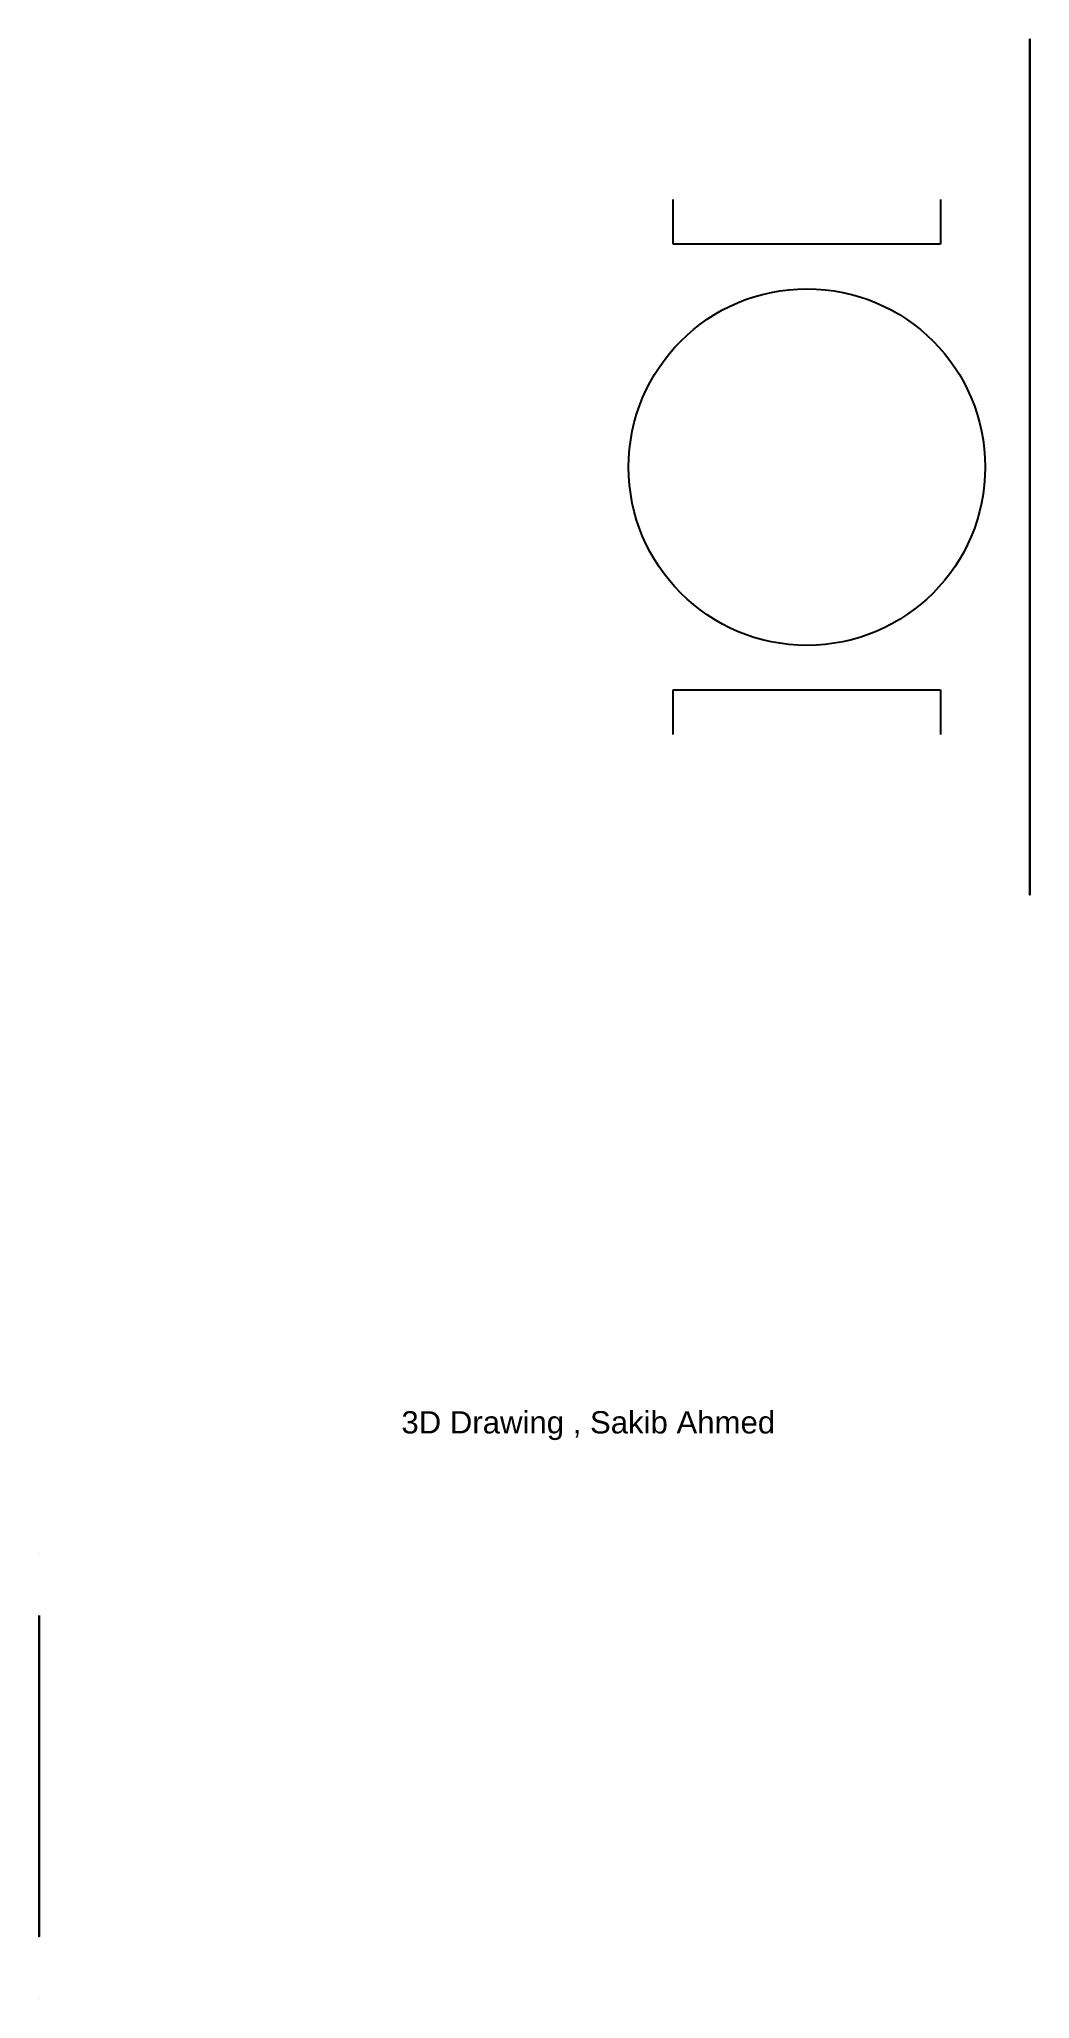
# Model space of a CAD drawing. Header units: millimetres. Extents: x 401 to 512, y 70 to 290.
import ezdxf

# ---------------------------------------------------------------- set-up
doc = ezdxf.new("R2010")
doc.units = ezdxf.units.MM
doc.styles.get("Standard").update_dxf_attribs({"font": 'arial.ttf'})

msp = doc.modelspace()

# ---------------------------------------------------------------- linework, layer by layer
at = {"extrusion": (1, 0, 0)}
for p, q in [((472.26, 267.23, 54), (472.26, 272.23, 54)), ((502.26, 272.23, 54), (502.26, 267.23, 54)), ((502.26, 267.23, 54), (472.26, 267.23, 54)), ((401.14, 120.4, 187.36), (401.14, 120.4, 147.36)), ((401.14, 70.4, 117.36), (401.14, 70.4, 163.36))]:
    msp.add_line(p, q, dxfattribs=at)
for p, q in [((472.26, 212.23, 54), (472.26, 217.23, 54)), ((502.26, 217.23, 54), (502.26, 212.23, 54))]:
    msp.add_line(p, q)
msp.add_polyline3d([(512.26, 232.23, 20), (512.26, 222.23, 0), (512.26, 194.23, 0), (512.26, 194.23, 15), (512.26, 212.23, 54), (512.26, 272.23, 54), (512.26, 290.23, 15), (512.26, 290.23, 0), (512.26, 262.23, 0), (512.26, 262.23, 0), (512.26, 252.23, 20)], close=True)
msp.add_polyline3d([(472.26, 217.23, 54), (502.26, 217.23, 54)])
msp.add_polyline3d([(472.26, 217.23, 54), (502.26, 217.23, 54)])
msp.add_circle((487.26, 242.23, 54), 20)
for radius in [18, 12]:
    msp.add_circle((95.4, 163.36, 401.14), radius, dxfattribs=at)

# ---------------------------------------------------------------- texts
at = {"insert": (441.77, 136.32), "char_height": 2.5, "attachment_point": 1}
msp.add_mtext_dynamic_manual_height_columns('3D Drawing , Sakib Ahmed', width=113.073, gutter_width=12.5, heights=[0], dxfattribs=at)

doc.saveas('drawing.dxf')
